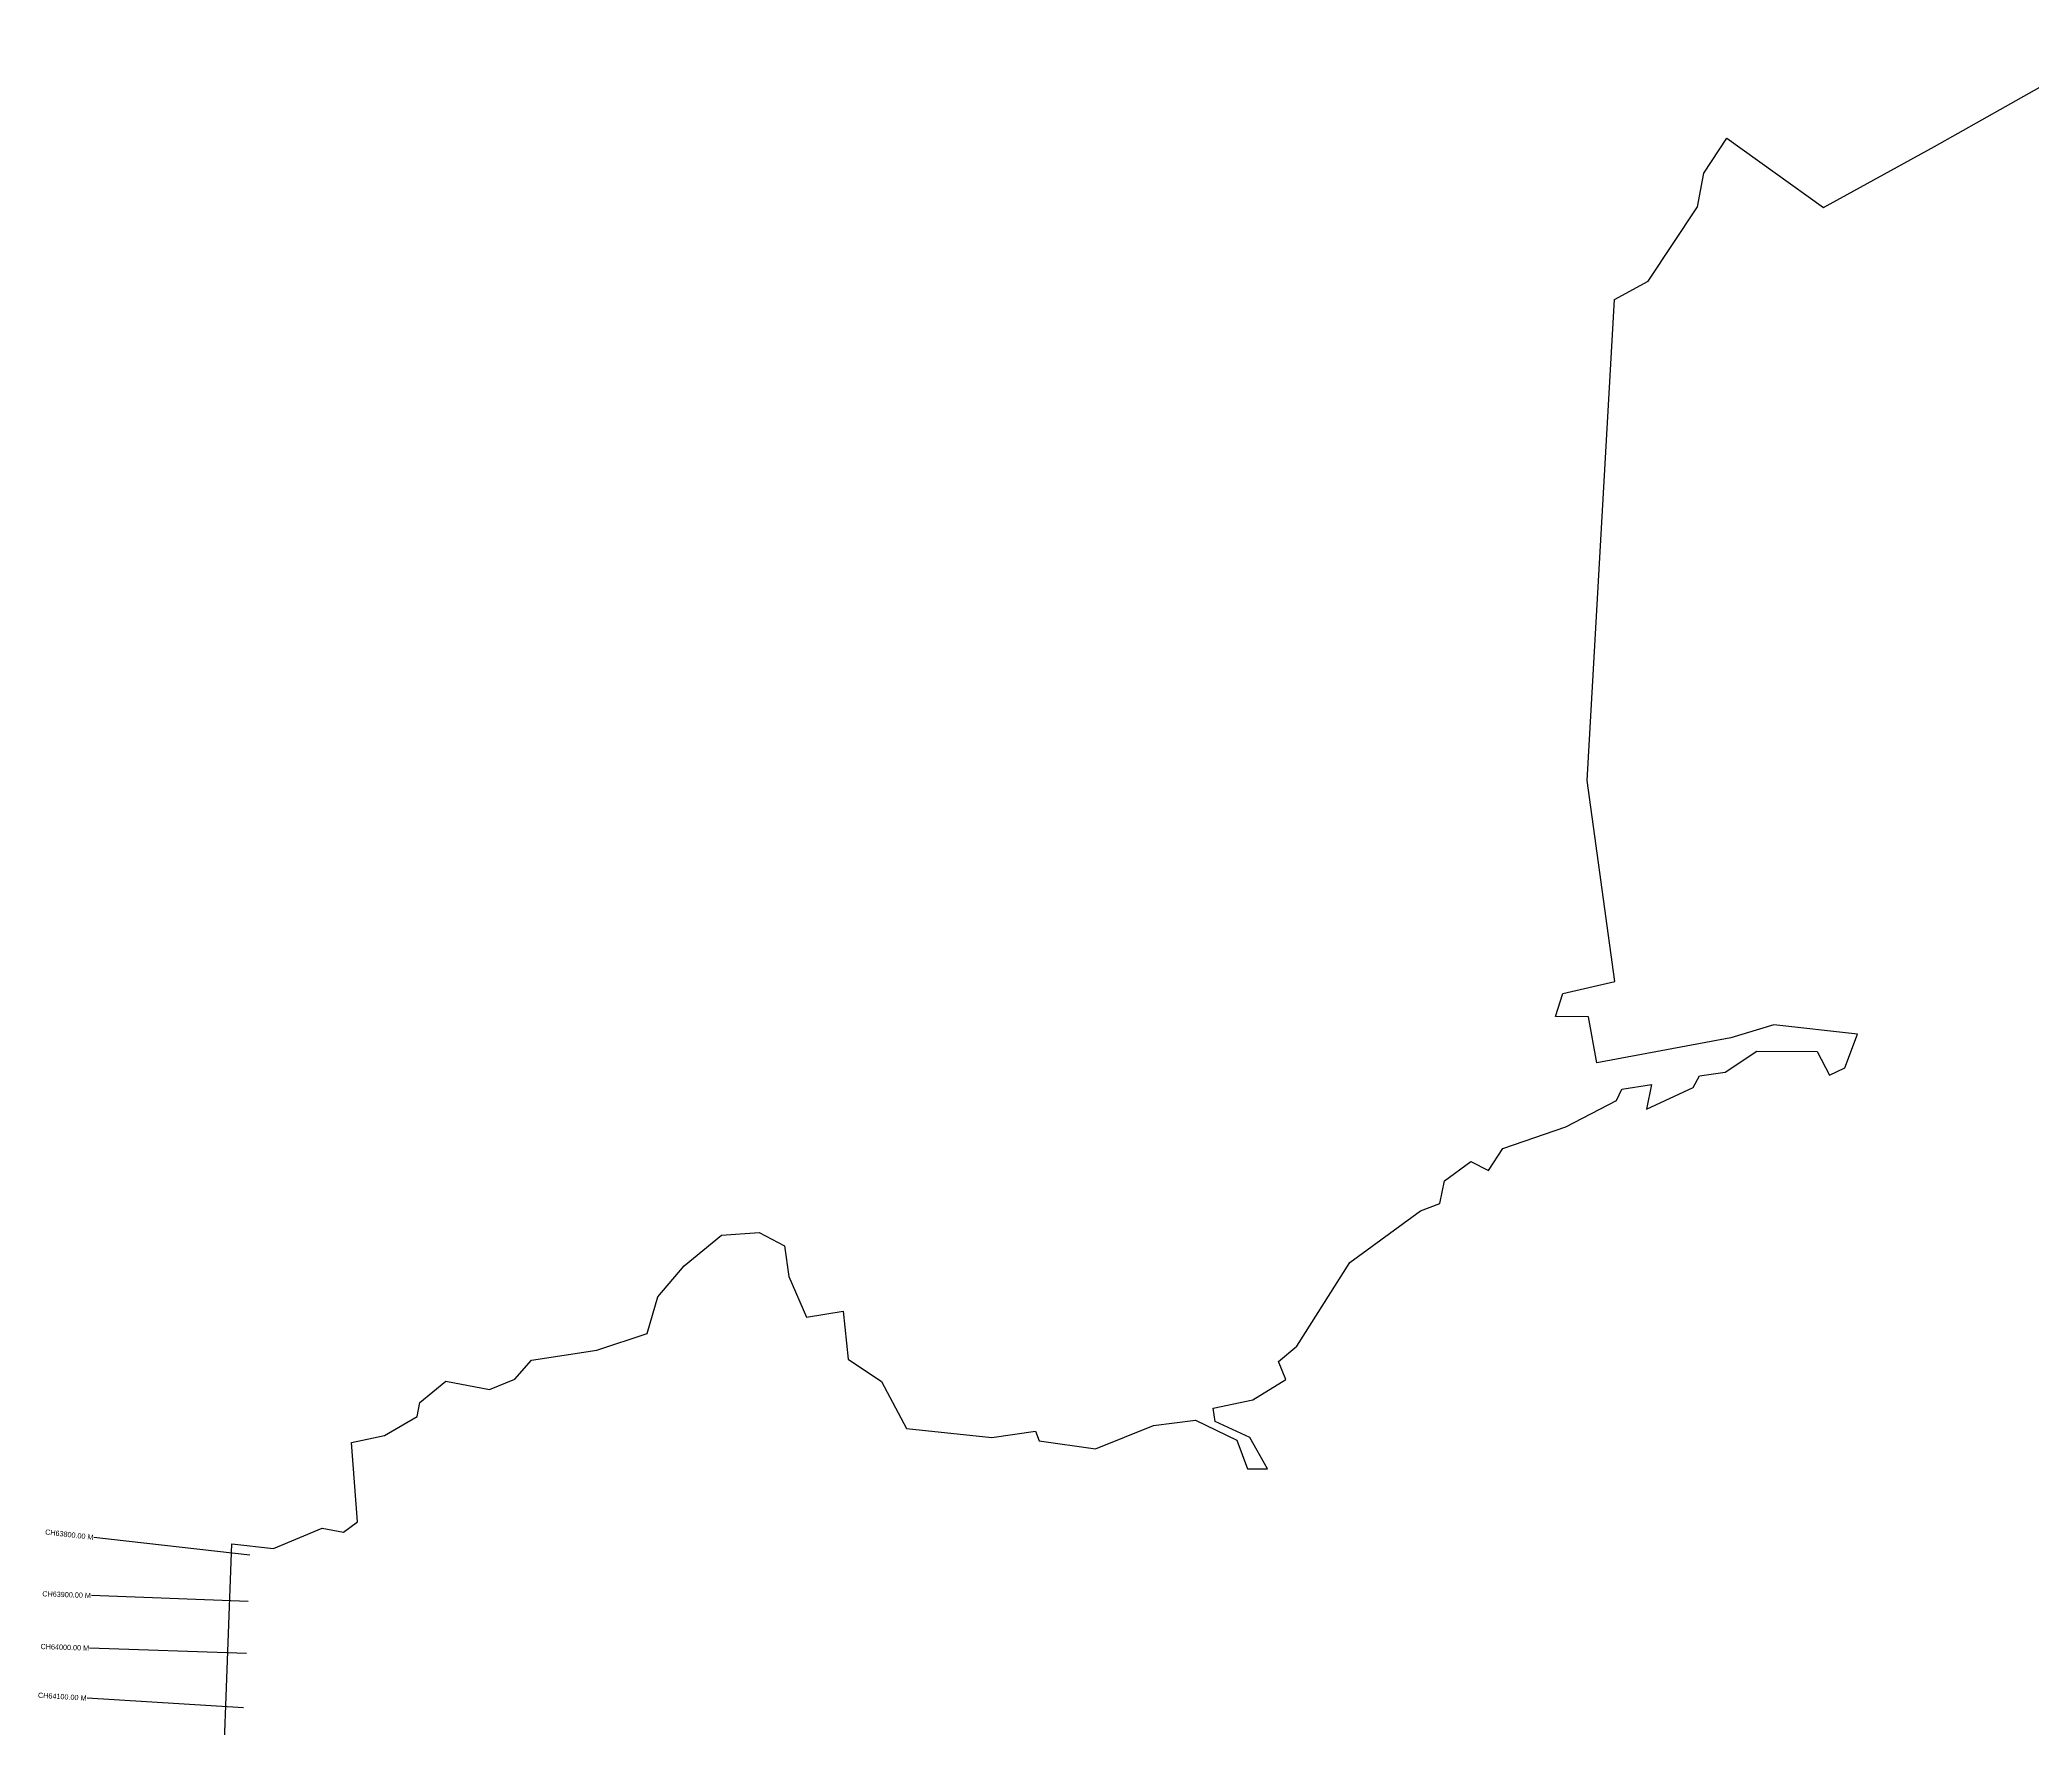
# Model space of a CAD drawing. Header units: metres. Extents: x 259766 to 267842, y 2171630 to 2178220.
# Drawn here: x 259769 to 263579, y 2174844 to 2178074 of the extents above; entities that cross this region are included whole.
import ezdxf
from ezdxf.enums import TextEntityAlignment as Align

# ---------------------------------------------------------------- set-up
doc = ezdxf.new("R2010")
doc.units = ezdxf.units.M
for name, color, linetype in [('CS', 134, 'Continuous'), ('CSMark', 6, 'Continuous'), ('village', 3, 'Continuous')]:
    doc.layers.add(name, color=color, linetype=linetype)

msp = doc.modelspace()

# ---------------------------------------------------------------- linework, layer by layer
at = {"layer": 'CS'}
for p, q in [((260170.4, 2175175.1), (259872.4, 2175209.1)), ((260167.3, 2175086.7), (259867.5, 2175097.9)), ((260164, 2174987.3), (259864.1, 2174997.4)), ((260158.5, 2174883.3), (259859.1, 2174901.7))]:
    msp.add_line(p, q, dxfattribs=at)
at = {"layer": 'village', "color": 3, "true_color": 0x00ff00}
msp.add_polyline3d([(260119.4, 2174750.3, 0), (260135.8, 2175197.1, 0), (260216, 2175187.7, 0), (260308.8, 2175226.8, 0), (260349.7, 2175219.3, 0), (260376.2, 2175239, 0), (260365, 2175390.7, 0), (260427.8, 2175403.9, 0), (260490.5, 2175440.2, 0), (260495.8, 2175467.4, 0), (260545.3, 2175507.8, 0), (260628.9, 2175492, 0), (260677.5, 2175511.8, 0), (260709.4, 2175548.4, 0), (260834.3, 2175567.4, 0), (260930.3, 2175599.4, 0), (260950.8, 2175669.5, 0), (261001.4, 2175728.3, 0), (261072.8, 2175787.1, 0), (261144.8, 2175792.3, 0), (261192.8, 2175766.5, 0), (261201.4, 2175708.4, 0), (261235.4, 2175630.6, 0), (261305.6, 2175641.9, 0), (261314.6, 2175550.2, 0), (261378.9, 2175507.6, 0), (261426.2, 2175417.7, 0), (261589.9, 2175400, 0), (261673.3, 2175412.6, 0), (261680.2, 2175394.1, 0), (261788.1, 2175378.4, 0), (261898.8, 2175423.1, 0), (261979.1, 2175433.3, 0), (262058.1, 2175395, 0), (262078.9, 2175340.2, 0), (262116.8, 2175340.3, 0), (262082.8, 2175400.1, 0), (262016.8, 2175430.5, 0), (262013.2, 2175456.2, 0), (262089, 2175472.1, 0), (262152.1, 2175511, 0), (262138.2, 2175545.3, 0), (262173.3, 2175574.8, 0), (262274.3, 2175734.8, 0), (262409.3, 2175833.7, 0), (262446.3, 2175847.9, 0), (262455.4, 2175890.9, 0), (262505.6, 2175928.2, 0), (262539.8, 2175910.8, 0), (262567.1, 2175953.1, 0), (262687.3, 2175994.7, 0), (262784.5, 2176045, 0), (262794.7, 2176066.3, 0), (262851.2, 2176075.2, 0), (262842, 2176028.5, 0), (262931, 2176069.9, 0), (262943.2, 2176091.8, 0), (262992.5, 2176098.7, 0), (263053.1, 2176139.2, 0), (263168.5, 2176138.7, 0), (263191.7, 2176093.2, 0), (263221.2, 2176107.4, 0), (263245.1, 2176171.5, 0), (263085.5, 2176189.5, 0), (263003.3, 2176164.5, 0), (262746.8, 2176116.7, 0), (262730.6, 2176204.8, 0), (262667.8, 2176205.6, 0), (262681.6, 2176249.4, 0), (262781.4, 2176272.7, 0), (262728.5, 2176656.8, 0), (262780.9, 2177576.9, 0), (262845.2, 2177611.9, 0), (262939.2, 2177753.9, 0), (262951.7, 2177818.4, 0), (262995.6, 2177885.2, 0), (263180.4, 2177752.6, 0), (263392.9, 2177869.7, 0), (263754.9, 2178073.5, 0)], dxfattribs=at)

# ---------------------------------------------------------------- texts
at = {"layer": 'CSMark'}
for s, rotation, p in [('CH63800.00 M', 353.5041, (259871.4, 2175209.2)), ('CH63900.00 M', 357.8635, (259866.5, 2175097.9)), ('CH64000.00 M', 358.0739, (259863.1, 2174997.4)), ('CH64100.00 M', 356.4886, (259858.1, 2174901.7))]:
    msp.add_text(s, height=10, rotation=rotation, dxfattribs=at).set_placement(p, align=Align.MIDDLE_RIGHT)

doc.saveas('drawing.dxf')
